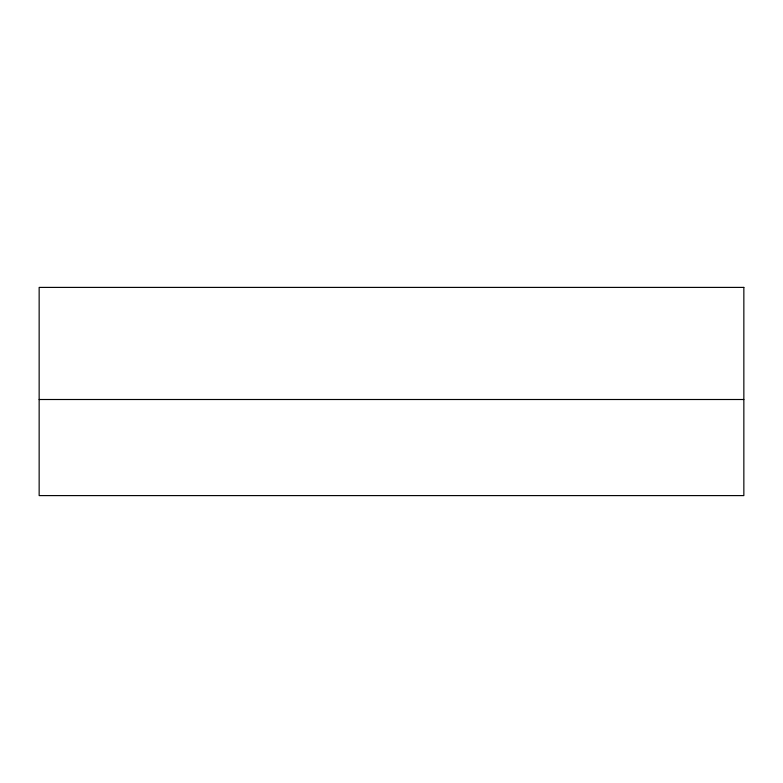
<?xml version="1.0" encoding="UTF-8"?>
<svg xmlns="http://www.w3.org/2000/svg" width="783" height="783" viewBox="0 0 783 783"><rect width="100%" height="100%" fill="white"/><g stroke="black" fill="none" stroke-linecap="round" stroke-linejoin="round"><path stroke-width="1.17" d="M39.15 399.506L743.85 399.506M743.85 287.4L39.15 287.4L39.15 495.6L743.85 495.6L743.85 287.4"/></g></svg>
